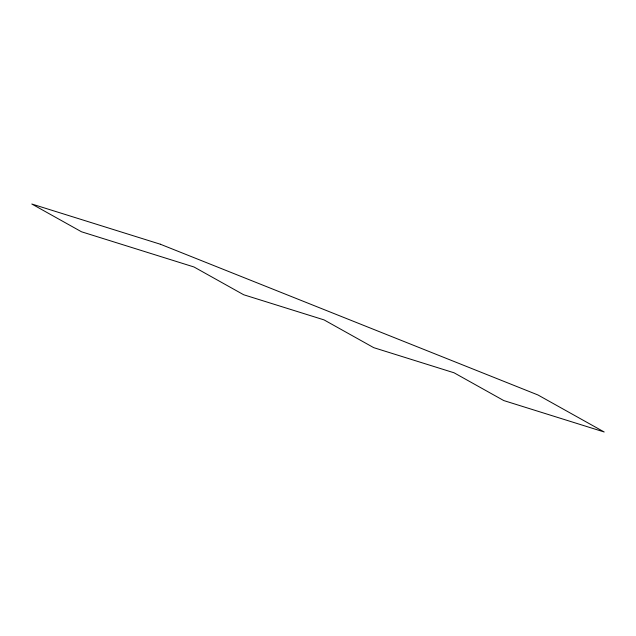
<?xml version="1.0" encoding="UTF-8"?>
<svg xmlns="http://www.w3.org/2000/svg" width="636" height="636" viewBox="0 0 636 636"><rect width="100%" height="100%" fill="white"/><g stroke="black" fill="none" stroke-linecap="round" stroke-linejoin="round"><path stroke-width="0.95" d="M160.344 244.224L31.8 204.013L81.503 231.782L193.98 266.977L243.683 294.754L324.026 319.884L373.73 347.661L454.072 372.799L503.776 400.569L604.2 431.987L537.921 394.956L160.344 244.224"/></g></svg>
